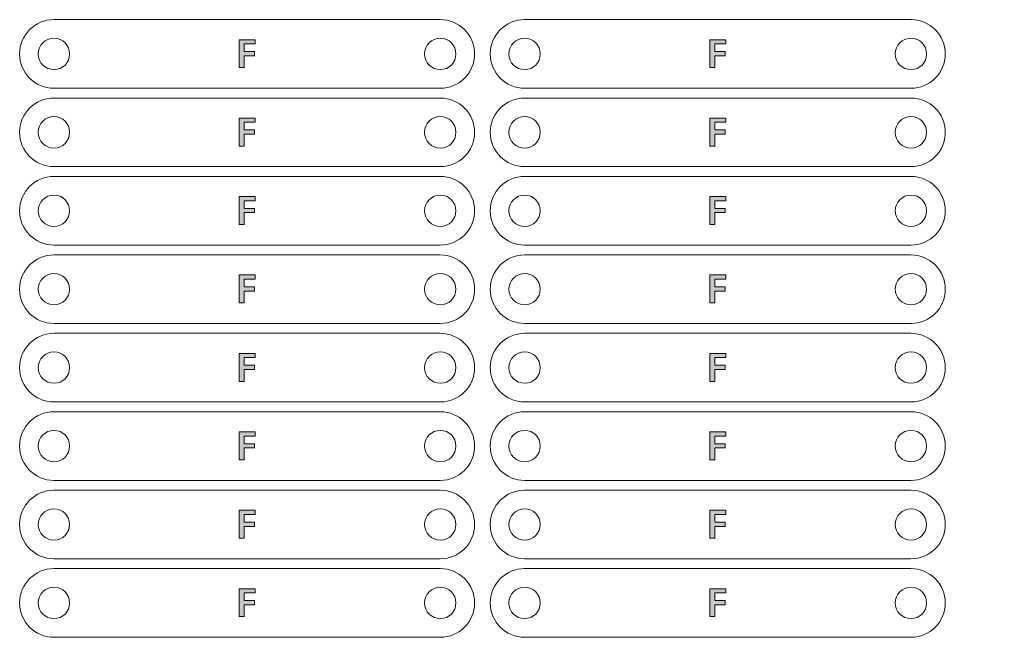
# Model space of a CAD drawing. Header units: inches. Extents: x 4 to 407, y 4 to 300.
# Drawn here: x 3.6 to 103.6, y 236.2 to 300 of the extents above; entities that cross this region are included whole.
import ezdxf

# ---------------------------------------------------------------- set-up
doc = ezdxf.new("R2010")
doc.units = ezdxf.units.IN
doc.header["$MEASUREMENT"] = 0
doc.layers.add('Ebene 1', color=7, linetype='Continuous')

# ---------------------------------------------------------------- blocks, each defined once
blk = doc.blocks.new('block 3')
at = {"layer": 'Ebene 1'}
h = blk.add_hatch(color=250, dxfattribs=at)
h.dxf.hatch_style = 2
h.paths.add_polyline_path([(26, 281.96), (27.64, 281.96), (27.64, 281.53), (26.52, 281.53), (26.52, 280.75), (27.57, 280.75), (27.57, 280.32), (26.52, 280.32), (26.52, 279.11), (26, 279.11)])
at = {"layer": 'Ebene 1', "lineweight": 0}
blk.add_lwpolyline([(26, 281.96), (27.64, 281.96), (27.64, 281.53), (26.52, 281.53), (26.52, 280.75), (27.57, 280.75), (27.57, 280.32), (26.52, 280.32), (26.52, 279.11), (26, 279.11), (26, 281.96)], dxfattribs=at)
blk = doc.blocks.new('block 2')
at = {"layer": 'Ebene 1', "lineweight": 0}
for points, knots in [([(50.02, 280.51), (50.02, 278.57), (48.46, 277.01), (46.52, 277.01), (46.52, 277.01), (7.12, 277.01), (7.12, 277.01), (5.19, 277.01), (3.62, 278.57), (3.62, 280.51), (3.62, 280.51), (3.62, 280.51), (3.62, 280.51), (3.62, 282.44), (5.19, 284.01), (7.12, 284.01), (7.12, 284.01), (46.52, 284.01), (46.52, 284.01), (48.46, 284.01), (50.02, 282.44), (50.02, 280.51), (50.02, 280.51), (50.02, 280.51), (50.02, 280.51)], [0, 0, 0, 0, 1, 1, 1, 2, 2, 2, 3, 3, 3, 4, 4, 4, 5, 5, 5, 6, 6, 6, 7, 7, 7, 8, 8, 8, 8]), ([(8.72, 280.51), (8.72, 279.62), (8.01, 278.91), (7.12, 278.91), (6.24, 278.91), (5.52, 279.62), (5.52, 280.51), (5.52, 281.39), (6.24, 282.11), (7.12, 282.11), (8.01, 282.11), (8.72, 281.39), (8.72, 280.51)], [0, 0, 0, 0, 1, 1, 1, 2, 2, 2, 3, 3, 3, 4, 4, 4, 4]), ([(48.12, 280.51), (48.12, 279.62), (47.41, 278.91), (46.52, 278.91), (45.64, 278.91), (44.92, 279.62), (44.92, 280.51), (44.92, 281.39), (45.64, 282.11), (46.52, 282.11), (47.41, 282.11), (48.12, 281.39), (48.12, 280.51)], [0, 0, 0, 0, 1, 1, 1, 2, 2, 2, 3, 3, 3, 4, 4, 4, 4])]:
    blk.add_open_spline(points, degree=3, knots=knots, dxfattribs=at)
at = {"layer": 'Ebene 1'}
blk.add_blockref('block 3', (0, 0), dxfattribs=at)
blk = doc.blocks.new('block 5')
at = {"layer": 'Ebene 1'}
h = blk.add_hatch(color=250, dxfattribs=at)
h.dxf.hatch_style = 2
h.paths.add_polyline_path([(26, 273.96), (27.64, 273.96), (27.64, 273.53), (26.52, 273.53), (26.52, 272.74), (27.57, 272.74), (27.57, 272.32), (26.52, 272.32), (26.52, 271.11), (26, 271.11)])
at = {"layer": 'Ebene 1', "lineweight": 0}
blk.add_lwpolyline([(26, 273.96), (27.64, 273.96), (27.64, 273.53), (26.52, 273.53), (26.52, 272.74), (27.57, 272.74), (27.57, 272.32), (26.52, 272.32), (26.52, 271.11), (26, 271.11), (26, 273.96)], dxfattribs=at)
blk = doc.blocks.new('block 4')
at = {"layer": 'Ebene 1', "lineweight": 0}
for points, knots in [([(50.02, 272.51), (50.02, 270.57), (48.46, 269.01), (46.52, 269.01), (46.52, 269.01), (7.12, 269.01), (7.12, 269.01), (5.19, 269.01), (3.62, 270.57), (3.62, 272.51), (3.62, 272.51), (3.62, 272.51), (3.62, 272.51), (3.62, 274.44), (5.19, 276.01), (7.12, 276.01), (7.12, 276.01), (46.52, 276.01), (46.52, 276.01), (48.46, 276.01), (50.02, 274.44), (50.02, 272.51), (50.02, 272.51), (50.02, 272.51), (50.02, 272.51)], [0, 0, 0, 0, 1, 1, 1, 2, 2, 2, 3, 3, 3, 4, 4, 4, 5, 5, 5, 6, 6, 6, 7, 7, 7, 8, 8, 8, 8]), ([(8.72, 272.51), (8.72, 271.62), (8.01, 270.91), (7.12, 270.91), (6.24, 270.91), (5.52, 271.62), (5.52, 272.51), (5.52, 273.39), (6.24, 274.11), (7.12, 274.11), (8.01, 274.11), (8.72, 273.39), (8.72, 272.51)], [0, 0, 0, 0, 1, 1, 1, 2, 2, 2, 3, 3, 3, 4, 4, 4, 4]), ([(48.12, 272.51), (48.12, 271.62), (47.41, 270.91), (46.52, 270.91), (45.64, 270.91), (44.92, 271.62), (44.92, 272.51), (44.92, 273.39), (45.64, 274.11), (46.52, 274.11), (47.41, 274.11), (48.12, 273.39), (48.12, 272.51)], [0, 0, 0, 0, 1, 1, 1, 2, 2, 2, 3, 3, 3, 4, 4, 4, 4])]:
    blk.add_open_spline(points, degree=3, knots=knots, dxfattribs=at)
at = {"layer": 'Ebene 1'}
blk.add_blockref('block 5', (0, 0), dxfattribs=at)
blk = doc.blocks.new('block 7')
at = {"layer": 'Ebene 1'}
h = blk.add_hatch(color=250, dxfattribs=at)
h.dxf.hatch_style = 2
h.paths.add_polyline_path([(26, 265.96), (27.64, 265.96), (27.64, 265.53), (26.52, 265.53), (26.52, 264.75), (27.57, 264.75), (27.57, 264.32), (26.52, 264.32), (26.52, 263.11), (26, 263.11)])
at = {"layer": 'Ebene 1', "lineweight": 0}
blk.add_lwpolyline([(26, 265.96), (27.64, 265.96), (27.64, 265.53), (26.52, 265.53), (26.52, 264.75), (27.57, 264.75), (27.57, 264.32), (26.52, 264.32), (26.52, 263.11), (26, 263.11), (26, 265.96)], dxfattribs=at)
blk = doc.blocks.new('block 6')
at = {"layer": 'Ebene 1', "lineweight": 0}
for points, knots in [([(50.02, 264.51), (50.02, 262.57), (48.46, 261.01), (46.52, 261.01), (46.52, 261.01), (7.12, 261.01), (7.12, 261.01), (5.19, 261.01), (3.62, 262.57), (3.62, 264.51), (3.62, 264.51), (3.62, 264.51), (3.62, 264.51), (3.62, 266.44), (5.19, 268.01), (7.12, 268.01), (7.12, 268.01), (46.52, 268.01), (46.52, 268.01), (48.46, 268.01), (50.02, 266.44), (50.02, 264.51), (50.02, 264.51), (50.02, 264.51), (50.02, 264.51)], [0, 0, 0, 0, 1, 1, 1, 2, 2, 2, 3, 3, 3, 4, 4, 4, 5, 5, 5, 6, 6, 6, 7, 7, 7, 8, 8, 8, 8]), ([(8.72, 264.51), (8.72, 263.62), (8.01, 262.91), (7.12, 262.91), (6.24, 262.91), (5.52, 263.62), (5.52, 264.51), (5.52, 265.39), (6.24, 266.11), (7.12, 266.11), (8.01, 266.11), (8.72, 265.39), (8.72, 264.51)], [0, 0, 0, 0, 1, 1, 1, 2, 2, 2, 3, 3, 3, 4, 4, 4, 4]), ([(48.12, 264.51), (48.12, 263.62), (47.41, 262.91), (46.52, 262.91), (45.64, 262.91), (44.92, 263.62), (44.92, 264.51), (44.92, 265.39), (45.64, 266.11), (46.52, 266.11), (47.41, 266.11), (48.12, 265.39), (48.12, 264.51)], [0, 0, 0, 0, 1, 1, 1, 2, 2, 2, 3, 3, 3, 4, 4, 4, 4])]:
    blk.add_open_spline(points, degree=3, knots=knots, dxfattribs=at)
at = {"layer": 'Ebene 1'}
blk.add_blockref('block 7', (0, 0), dxfattribs=at)
blk = doc.blocks.new('block 9')
at = {"layer": 'Ebene 1'}
h = blk.add_hatch(color=250, dxfattribs=at)
h.dxf.hatch_style = 2
h.paths.add_polyline_path([(26, 257.96), (27.64, 257.96), (27.64, 257.53), (26.52, 257.53), (26.52, 256.75), (27.57, 256.75), (27.57, 256.32), (26.52, 256.32), (26.52, 255.11), (26, 255.11)])
at = {"layer": 'Ebene 1', "lineweight": 0}
blk.add_lwpolyline([(26, 257.96), (27.64, 257.96), (27.64, 257.53), (26.52, 257.53), (26.52, 256.75), (27.57, 256.75), (27.57, 256.32), (26.52, 256.32), (26.52, 255.11), (26, 255.11), (26, 257.96)], dxfattribs=at)
blk = doc.blocks.new('block 8')
at = {"layer": 'Ebene 1', "lineweight": 0}
for points, knots in [([(50.02, 256.51), (50.02, 254.57), (48.46, 253.01), (46.52, 253.01), (46.52, 253.01), (7.12, 253.01), (7.12, 253.01), (5.19, 253.01), (3.62, 254.57), (3.62, 256.51), (3.62, 256.51), (3.62, 256.51), (3.62, 256.51), (3.62, 258.44), (5.19, 260.01), (7.12, 260.01), (7.12, 260.01), (46.52, 260.01), (46.52, 260.01), (48.46, 260.01), (50.02, 258.44), (50.02, 256.51), (50.02, 256.51), (50.02, 256.51), (50.02, 256.51)], [0, 0, 0, 0, 1, 1, 1, 2, 2, 2, 3, 3, 3, 4, 4, 4, 5, 5, 5, 6, 6, 6, 7, 7, 7, 8, 8, 8, 8]), ([(8.72, 256.51), (8.72, 255.62), (8.01, 254.91), (7.12, 254.91), (6.24, 254.91), (5.52, 255.62), (5.52, 256.51), (5.52, 257.39), (6.24, 258.11), (7.12, 258.11), (8.01, 258.11), (8.72, 257.39), (8.72, 256.51)], [0, 0, 0, 0, 1, 1, 1, 2, 2, 2, 3, 3, 3, 4, 4, 4, 4]), ([(48.12, 256.51), (48.12, 255.62), (47.41, 254.91), (46.52, 254.91), (45.64, 254.91), (44.92, 255.62), (44.92, 256.51), (44.92, 257.39), (45.64, 258.11), (46.52, 258.11), (47.41, 258.11), (48.12, 257.39), (48.12, 256.51)], [0, 0, 0, 0, 1, 1, 1, 2, 2, 2, 3, 3, 3, 4, 4, 4, 4])]:
    blk.add_open_spline(points, degree=3, knots=knots, dxfattribs=at)
at = {"layer": 'Ebene 1'}
blk.add_blockref('block 9', (0, 0), dxfattribs=at)
blk = doc.blocks.new('block 11')
at = {"layer": 'Ebene 1'}
h = blk.add_hatch(color=250, dxfattribs=at)
h.dxf.hatch_style = 2
h.paths.add_polyline_path([(26, 297.96), (27.64, 297.96), (27.64, 297.53), (26.52, 297.53), (26.52, 296.75), (27.57, 296.75), (27.57, 296.32), (26.52, 296.32), (26.52, 295.11), (26, 295.11)])
at = {"layer": 'Ebene 1', "lineweight": 0}
blk.add_lwpolyline([(26, 297.96), (27.64, 297.96), (27.64, 297.53), (26.52, 297.53), (26.52, 296.75), (27.57, 296.75), (27.57, 296.32), (26.52, 296.32), (26.52, 295.11), (26, 295.11), (26, 297.96)], dxfattribs=at)
blk = doc.blocks.new('block 10')
at = {"layer": 'Ebene 1', "lineweight": 0}
for points, knots in [([(50.02, 296.51), (50.02, 294.57), (48.46, 293.01), (46.52, 293.01), (46.52, 293.01), (7.12, 293.01), (7.12, 293.01), (5.19, 293.01), (3.62, 294.57), (3.62, 296.51), (3.62, 296.51), (3.62, 296.51), (3.62, 296.51), (3.62, 298.44), (5.19, 300.01), (7.12, 300.01), (7.12, 300.01), (46.52, 300.01), (46.52, 300.01), (48.46, 300.01), (50.02, 298.44), (50.02, 296.51), (50.02, 296.51), (50.02, 296.51), (50.02, 296.51)], [0, 0, 0, 0, 1, 1, 1, 2, 2, 2, 3, 3, 3, 4, 4, 4, 5, 5, 5, 6, 6, 6, 7, 7, 7, 8, 8, 8, 8]), ([(8.72, 296.51), (8.72, 295.62), (8.01, 294.91), (7.12, 294.91), (6.24, 294.91), (5.52, 295.62), (5.52, 296.51), (5.52, 297.39), (6.24, 298.11), (7.12, 298.11), (8.01, 298.11), (8.72, 297.39), (8.72, 296.51)], [0, 0, 0, 0, 1, 1, 1, 2, 2, 2, 3, 3, 3, 4, 4, 4, 4]), ([(48.12, 296.51), (48.12, 295.62), (47.41, 294.91), (46.52, 294.91), (45.64, 294.91), (44.92, 295.62), (44.92, 296.51), (44.92, 297.39), (45.64, 298.11), (46.52, 298.11), (47.41, 298.11), (48.12, 297.39), (48.12, 296.51)], [0, 0, 0, 0, 1, 1, 1, 2, 2, 2, 3, 3, 3, 4, 4, 4, 4])]:
    blk.add_open_spline(points, degree=3, knots=knots, dxfattribs=at)
at = {"layer": 'Ebene 1'}
blk.add_blockref('block 11', (0, 0), dxfattribs=at)
blk = doc.blocks.new('block 13')
at = {"layer": 'Ebene 1'}
h = blk.add_hatch(color=250, dxfattribs=at)
h.dxf.hatch_style = 2
h.paths.add_polyline_path([(26, 289.96), (27.64, 289.96), (27.64, 289.53), (26.52, 289.53), (26.52, 288.75), (27.57, 288.75), (27.57, 288.32), (26.52, 288.32), (26.52, 287.11), (26, 287.11)])
at = {"layer": 'Ebene 1', "lineweight": 0}
blk.add_lwpolyline([(26, 289.96), (27.64, 289.96), (27.64, 289.53), (26.52, 289.53), (26.52, 288.75), (27.57, 288.75), (27.57, 288.32), (26.52, 288.32), (26.52, 287.11), (26, 287.11), (26, 289.96)], dxfattribs=at)
blk = doc.blocks.new('block 12')
at = {"layer": 'Ebene 1', "lineweight": 0}
for points, knots in [([(50.02, 288.51), (50.02, 286.57), (48.46, 285.01), (46.52, 285.01), (46.52, 285.01), (7.12, 285.01), (7.12, 285.01), (5.19, 285.01), (3.62, 286.57), (3.62, 288.51), (3.62, 288.51), (3.62, 288.51), (3.62, 288.51), (3.62, 290.44), (5.19, 292.01), (7.12, 292.01), (7.12, 292.01), (46.52, 292.01), (46.52, 292.01), (48.46, 292.01), (50.02, 290.44), (50.02, 288.51), (50.02, 288.51), (50.02, 288.51), (50.02, 288.51)], [0, 0, 0, 0, 1, 1, 1, 2, 2, 2, 3, 3, 3, 4, 4, 4, 5, 5, 5, 6, 6, 6, 7, 7, 7, 8, 8, 8, 8]), ([(8.72, 288.51), (8.72, 287.62), (8.01, 286.91), (7.12, 286.91), (6.24, 286.91), (5.52, 287.62), (5.52, 288.51), (5.52, 289.39), (6.24, 290.11), (7.12, 290.11), (8.01, 290.11), (8.72, 289.39), (8.72, 288.51)], [0, 0, 0, 0, 1, 1, 1, 2, 2, 2, 3, 3, 3, 4, 4, 4, 4]), ([(48.12, 288.51), (48.12, 287.62), (47.41, 286.91), (46.52, 286.91), (45.64, 286.91), (44.92, 287.62), (44.92, 288.51), (44.92, 289.39), (45.64, 290.11), (46.52, 290.11), (47.41, 290.11), (48.12, 289.39), (48.12, 288.51)], [0, 0, 0, 0, 1, 1, 1, 2, 2, 2, 3, 3, 3, 4, 4, 4, 4])]:
    blk.add_open_spline(points, degree=3, knots=knots, dxfattribs=at)
at = {"layer": 'Ebene 1'}
blk.add_blockref('block 13', (0, 0), dxfattribs=at)
blk = doc.blocks.new('block 15')
at = {"layer": 'Ebene 1'}
h = blk.add_hatch(color=250, dxfattribs=at)
h.dxf.hatch_style = 2
h.paths.add_polyline_path([(26, 241.96), (27.64, 241.96), (27.64, 241.53), (26.52, 241.53), (26.52, 240.75), (27.57, 240.75), (27.57, 240.32), (26.52, 240.32), (26.52, 239.11), (26, 239.11)])
at = {"layer": 'Ebene 1', "lineweight": 0}
blk.add_lwpolyline([(26, 241.96), (27.64, 241.96), (27.64, 241.53), (26.52, 241.53), (26.52, 240.75), (27.57, 240.75), (27.57, 240.32), (26.52, 240.32), (26.52, 239.11), (26, 239.11), (26, 241.96)], dxfattribs=at)
blk = doc.blocks.new('block 14')
at = {"layer": 'Ebene 1', "lineweight": 0}
for points, knots in [([(50.02, 240.51), (50.02, 238.57), (48.46, 237.01), (46.52, 237.01), (46.52, 237.01), (7.12, 237.01), (7.12, 237.01), (5.19, 237.01), (3.62, 238.57), (3.62, 240.51), (3.62, 240.51), (3.62, 240.51), (3.62, 240.51), (3.62, 242.44), (5.19, 244.01), (7.12, 244.01), (7.12, 244.01), (46.52, 244.01), (46.52, 244.01), (48.46, 244.01), (50.02, 242.44), (50.02, 240.51), (50.02, 240.51), (50.02, 240.51), (50.02, 240.51)], [0, 0, 0, 0, 1, 1, 1, 2, 2, 2, 3, 3, 3, 4, 4, 4, 5, 5, 5, 6, 6, 6, 7, 7, 7, 8, 8, 8, 8]), ([(8.72, 240.51), (8.72, 239.62), (8.01, 238.91), (7.12, 238.91), (6.24, 238.91), (5.52, 239.62), (5.52, 240.51), (5.52, 241.39), (6.24, 242.11), (7.12, 242.11), (8.01, 242.11), (8.72, 241.39), (8.72, 240.51)], [0, 0, 0, 0, 1, 1, 1, 2, 2, 2, 3, 3, 3, 4, 4, 4, 4]), ([(48.12, 240.51), (48.12, 239.62), (47.41, 238.91), (46.52, 238.91), (45.64, 238.91), (44.92, 239.62), (44.92, 240.51), (44.92, 241.39), (45.64, 242.11), (46.52, 242.11), (47.41, 242.11), (48.12, 241.39), (48.12, 240.51)], [0, 0, 0, 0, 1, 1, 1, 2, 2, 2, 3, 3, 3, 4, 4, 4, 4])]:
    blk.add_open_spline(points, degree=3, knots=knots, dxfattribs=at)
at = {"layer": 'Ebene 1'}
blk.add_blockref('block 15', (0, 0), dxfattribs=at)
blk = doc.blocks.new('block 17')
at = {"layer": 'Ebene 1'}
h = blk.add_hatch(color=250, dxfattribs=at)
h.dxf.hatch_style = 2
h.paths.add_polyline_path([(26, 249.96), (27.64, 249.96), (27.64, 249.53), (26.52, 249.53), (26.52, 248.75), (27.57, 248.75), (27.57, 248.32), (26.52, 248.32), (26.52, 247.11), (26, 247.11)])
at = {"layer": 'Ebene 1', "lineweight": 0}
blk.add_lwpolyline([(26, 249.96), (27.64, 249.96), (27.64, 249.53), (26.52, 249.53), (26.52, 248.75), (27.57, 248.75), (27.57, 248.32), (26.52, 248.32), (26.52, 247.11), (26, 247.11), (26, 249.96)], dxfattribs=at)
blk = doc.blocks.new('block 16')
at = {"layer": 'Ebene 1', "lineweight": 0}
for points, knots in [([(50.02, 248.51), (50.02, 246.57), (48.46, 245.01), (46.52, 245.01), (46.52, 245.01), (7.12, 245.01), (7.12, 245.01), (5.19, 245.01), (3.62, 246.57), (3.62, 248.51), (3.62, 248.51), (3.62, 248.51), (3.62, 248.51), (3.62, 250.44), (5.19, 252.01), (7.12, 252.01), (7.12, 252.01), (46.52, 252.01), (46.52, 252.01), (48.46, 252.01), (50.02, 250.44), (50.02, 248.51), (50.02, 248.51), (50.02, 248.51), (50.02, 248.51)], [0, 0, 0, 0, 1, 1, 1, 2, 2, 2, 3, 3, 3, 4, 4, 4, 5, 5, 5, 6, 6, 6, 7, 7, 7, 8, 8, 8, 8]), ([(8.72, 248.51), (8.72, 247.62), (8.01, 246.91), (7.12, 246.91), (6.24, 246.91), (5.52, 247.62), (5.52, 248.51), (5.52, 249.39), (6.24, 250.11), (7.12, 250.11), (8.01, 250.11), (8.72, 249.39), (8.72, 248.51)], [0, 0, 0, 0, 1, 1, 1, 2, 2, 2, 3, 3, 3, 4, 4, 4, 4]), ([(48.12, 248.51), (48.12, 247.62), (47.41, 246.91), (46.52, 246.91), (45.64, 246.91), (44.92, 247.62), (44.92, 248.51), (44.92, 249.39), (45.64, 250.11), (46.52, 250.11), (47.41, 250.11), (48.12, 249.39), (48.12, 248.51)], [0, 0, 0, 0, 1, 1, 1, 2, 2, 2, 3, 3, 3, 4, 4, 4, 4])]:
    blk.add_open_spline(points, degree=3, knots=knots, dxfattribs=at)
at = {"layer": 'Ebene 1'}
blk.add_blockref('block 17', (0, 0), dxfattribs=at)
blk = doc.blocks.new('block 19')
at = {"layer": 'Ebene 1'}
h = blk.add_hatch(color=250, dxfattribs=at)
h.dxf.hatch_style = 2
h.paths.add_polyline_path([(74, 281.96), (75.64, 281.96), (75.64, 281.53), (74.52, 281.53), (74.52, 280.75), (75.57, 280.75), (75.57, 280.32), (74.52, 280.32), (74.52, 279.11), (74, 279.11)])
at = {"layer": 'Ebene 1', "lineweight": 0}
blk.add_lwpolyline([(74, 281.96), (75.64, 281.96), (75.64, 281.53), (74.52, 281.53), (74.52, 280.75), (75.57, 280.75), (75.57, 280.32), (74.52, 280.32), (74.52, 279.11), (74, 279.11), (74, 281.96)], dxfattribs=at)
blk = doc.blocks.new('block 18')
at = {"layer": 'Ebene 1', "lineweight": 0}
for points, knots in [([(98.02, 280.51), (98.02, 278.57), (96.46, 277.01), (94.52, 277.01), (94.52, 277.01), (55.12, 277.01), (55.12, 277.01), (53.19, 277.01), (51.62, 278.57), (51.62, 280.51), (51.62, 280.51), (51.62, 280.51), (51.62, 280.51), (51.62, 282.44), (53.19, 284.01), (55.12, 284.01), (55.12, 284.01), (94.52, 284.01), (94.52, 284.01), (96.46, 284.01), (98.02, 282.44), (98.02, 280.51), (98.02, 280.51), (98.02, 280.51), (98.02, 280.51)], [0, 0, 0, 0, 1, 1, 1, 2, 2, 2, 3, 3, 3, 4, 4, 4, 5, 5, 5, 6, 6, 6, 7, 7, 7, 8, 8, 8, 8]), ([(56.72, 280.51), (56.72, 279.62), (56.01, 278.91), (55.12, 278.91), (54.24, 278.91), (53.52, 279.62), (53.52, 280.51), (53.52, 281.39), (54.24, 282.11), (55.12, 282.11), (56.01, 282.11), (56.72, 281.39), (56.72, 280.51)], [0, 0, 0, 0, 1, 1, 1, 2, 2, 2, 3, 3, 3, 4, 4, 4, 4]), ([(96.12, 280.51), (96.12, 279.62), (95.41, 278.91), (94.52, 278.91), (93.64, 278.91), (92.92, 279.62), (92.92, 280.51), (92.92, 281.39), (93.64, 282.11), (94.52, 282.11), (95.41, 282.11), (96.12, 281.39), (96.12, 280.51)], [0, 0, 0, 0, 1, 1, 1, 2, 2, 2, 3, 3, 3, 4, 4, 4, 4])]:
    blk.add_open_spline(points, degree=3, knots=knots, dxfattribs=at)
at = {"layer": 'Ebene 1'}
blk.add_blockref('block 19', (0, 0), dxfattribs=at)
blk = doc.blocks.new('block 21')
at = {"layer": 'Ebene 1'}
h = blk.add_hatch(color=250, dxfattribs=at)
h.dxf.hatch_style = 2
h.paths.add_polyline_path([(74, 273.96), (75.64, 273.96), (75.64, 273.53), (74.52, 273.53), (74.52, 272.74), (75.57, 272.74), (75.57, 272.32), (74.52, 272.32), (74.52, 271.11), (74, 271.11)])
at = {"layer": 'Ebene 1', "lineweight": 0}
blk.add_lwpolyline([(74, 273.96), (75.64, 273.96), (75.64, 273.53), (74.52, 273.53), (74.52, 272.74), (75.57, 272.74), (75.57, 272.32), (74.52, 272.32), (74.52, 271.11), (74, 271.11), (74, 273.96)], dxfattribs=at)
blk = doc.blocks.new('block 20')
at = {"layer": 'Ebene 1', "lineweight": 0}
for points, knots in [([(98.02, 272.51), (98.02, 270.57), (96.46, 269.01), (94.52, 269.01), (94.52, 269.01), (55.12, 269.01), (55.12, 269.01), (53.19, 269.01), (51.62, 270.57), (51.62, 272.51), (51.62, 272.51), (51.62, 272.51), (51.62, 272.51), (51.62, 274.44), (53.19, 276.01), (55.12, 276.01), (55.12, 276.01), (94.52, 276.01), (94.52, 276.01), (96.46, 276.01), (98.02, 274.44), (98.02, 272.51), (98.02, 272.51), (98.02, 272.51), (98.02, 272.51)], [0, 0, 0, 0, 1, 1, 1, 2, 2, 2, 3, 3, 3, 4, 4, 4, 5, 5, 5, 6, 6, 6, 7, 7, 7, 8, 8, 8, 8]), ([(56.72, 272.51), (56.72, 271.62), (56.01, 270.91), (55.12, 270.91), (54.24, 270.91), (53.52, 271.62), (53.52, 272.51), (53.52, 273.39), (54.24, 274.11), (55.12, 274.11), (56.01, 274.11), (56.72, 273.39), (56.72, 272.51)], [0, 0, 0, 0, 1, 1, 1, 2, 2, 2, 3, 3, 3, 4, 4, 4, 4]), ([(96.12, 272.51), (96.12, 271.62), (95.41, 270.91), (94.52, 270.91), (93.64, 270.91), (92.92, 271.62), (92.92, 272.51), (92.92, 273.39), (93.64, 274.11), (94.52, 274.11), (95.41, 274.11), (96.12, 273.39), (96.12, 272.51)], [0, 0, 0, 0, 1, 1, 1, 2, 2, 2, 3, 3, 3, 4, 4, 4, 4])]:
    blk.add_open_spline(points, degree=3, knots=knots, dxfattribs=at)
at = {"layer": 'Ebene 1'}
blk.add_blockref('block 21', (0, 0), dxfattribs=at)
blk = doc.blocks.new('block 23')
at = {"layer": 'Ebene 1'}
h = blk.add_hatch(color=250, dxfattribs=at)
h.dxf.hatch_style = 2
h.paths.add_polyline_path([(74, 265.96), (75.64, 265.96), (75.64, 265.53), (74.52, 265.53), (74.52, 264.75), (75.57, 264.75), (75.57, 264.32), (74.52, 264.32), (74.52, 263.11), (74, 263.11)])
at = {"layer": 'Ebene 1', "lineweight": 0}
blk.add_lwpolyline([(74, 265.96), (75.64, 265.96), (75.64, 265.53), (74.52, 265.53), (74.52, 264.75), (75.57, 264.75), (75.57, 264.32), (74.52, 264.32), (74.52, 263.11), (74, 263.11), (74, 265.96)], dxfattribs=at)
blk = doc.blocks.new('block 22')
at = {"layer": 'Ebene 1', "lineweight": 0}
for points, knots in [([(98.02, 264.51), (98.02, 262.57), (96.46, 261.01), (94.52, 261.01), (94.52, 261.01), (55.12, 261.01), (55.12, 261.01), (53.19, 261.01), (51.62, 262.57), (51.62, 264.51), (51.62, 264.51), (51.62, 264.51), (51.62, 264.51), (51.62, 266.44), (53.19, 268.01), (55.12, 268.01), (55.12, 268.01), (94.52, 268.01), (94.52, 268.01), (96.46, 268.01), (98.02, 266.44), (98.02, 264.51), (98.02, 264.51), (98.02, 264.51), (98.02, 264.51)], [0, 0, 0, 0, 1, 1, 1, 2, 2, 2, 3, 3, 3, 4, 4, 4, 5, 5, 5, 6, 6, 6, 7, 7, 7, 8, 8, 8, 8]), ([(56.72, 264.51), (56.72, 263.62), (56.01, 262.91), (55.12, 262.91), (54.24, 262.91), (53.52, 263.62), (53.52, 264.51), (53.52, 265.39), (54.24, 266.11), (55.12, 266.11), (56.01, 266.11), (56.72, 265.39), (56.72, 264.51)], [0, 0, 0, 0, 1, 1, 1, 2, 2, 2, 3, 3, 3, 4, 4, 4, 4]), ([(96.12, 264.51), (96.12, 263.62), (95.41, 262.91), (94.52, 262.91), (93.64, 262.91), (92.92, 263.62), (92.92, 264.51), (92.92, 265.39), (93.64, 266.11), (94.52, 266.11), (95.41, 266.11), (96.12, 265.39), (96.12, 264.51)], [0, 0, 0, 0, 1, 1, 1, 2, 2, 2, 3, 3, 3, 4, 4, 4, 4])]:
    blk.add_open_spline(points, degree=3, knots=knots, dxfattribs=at)
at = {"layer": 'Ebene 1'}
blk.add_blockref('block 23', (0, 0), dxfattribs=at)
blk = doc.blocks.new('block 25')
at = {"layer": 'Ebene 1'}
h = blk.add_hatch(color=250, dxfattribs=at)
h.dxf.hatch_style = 2
h.paths.add_polyline_path([(74, 257.96), (75.64, 257.96), (75.64, 257.53), (74.52, 257.53), (74.52, 256.75), (75.57, 256.75), (75.57, 256.32), (74.52, 256.32), (74.52, 255.11), (74, 255.11)])
at = {"layer": 'Ebene 1', "lineweight": 0}
blk.add_lwpolyline([(74, 257.96), (75.64, 257.96), (75.64, 257.53), (74.52, 257.53), (74.52, 256.75), (75.57, 256.75), (75.57, 256.32), (74.52, 256.32), (74.52, 255.11), (74, 255.11), (74, 257.96)], dxfattribs=at)
blk = doc.blocks.new('block 24')
at = {"layer": 'Ebene 1', "lineweight": 0}
for points, knots in [([(98.02, 256.51), (98.02, 254.57), (96.46, 253.01), (94.52, 253.01), (94.52, 253.01), (55.12, 253.01), (55.12, 253.01), (53.19, 253.01), (51.62, 254.57), (51.62, 256.51), (51.62, 256.51), (51.62, 256.51), (51.62, 256.51), (51.62, 258.44), (53.19, 260.01), (55.12, 260.01), (55.12, 260.01), (94.52, 260.01), (94.52, 260.01), (96.46, 260.01), (98.02, 258.44), (98.02, 256.51), (98.02, 256.51), (98.02, 256.51), (98.02, 256.51)], [0, 0, 0, 0, 1, 1, 1, 2, 2, 2, 3, 3, 3, 4, 4, 4, 5, 5, 5, 6, 6, 6, 7, 7, 7, 8, 8, 8, 8]), ([(56.72, 256.51), (56.72, 255.62), (56.01, 254.91), (55.12, 254.91), (54.24, 254.91), (53.52, 255.62), (53.52, 256.51), (53.52, 257.39), (54.24, 258.11), (55.12, 258.11), (56.01, 258.11), (56.72, 257.39), (56.72, 256.51)], [0, 0, 0, 0, 1, 1, 1, 2, 2, 2, 3, 3, 3, 4, 4, 4, 4]), ([(96.12, 256.51), (96.12, 255.62), (95.41, 254.91), (94.52, 254.91), (93.64, 254.91), (92.92, 255.62), (92.92, 256.51), (92.92, 257.39), (93.64, 258.11), (94.52, 258.11), (95.41, 258.11), (96.12, 257.39), (96.12, 256.51)], [0, 0, 0, 0, 1, 1, 1, 2, 2, 2, 3, 3, 3, 4, 4, 4, 4])]:
    blk.add_open_spline(points, degree=3, knots=knots, dxfattribs=at)
at = {"layer": 'Ebene 1'}
blk.add_blockref('block 25', (0, 0), dxfattribs=at)
blk = doc.blocks.new('block 27')
at = {"layer": 'Ebene 1'}
h = blk.add_hatch(color=250, dxfattribs=at)
h.dxf.hatch_style = 2
h.paths.add_polyline_path([(74, 297.96), (75.64, 297.96), (75.64, 297.53), (74.52, 297.53), (74.52, 296.75), (75.57, 296.75), (75.57, 296.32), (74.52, 296.32), (74.52, 295.11), (74, 295.11)])
at = {"layer": 'Ebene 1', "lineweight": 0}
blk.add_lwpolyline([(74, 297.96), (75.64, 297.96), (75.64, 297.53), (74.52, 297.53), (74.52, 296.75), (75.57, 296.75), (75.57, 296.32), (74.52, 296.32), (74.52, 295.11), (74, 295.11), (74, 297.96)], dxfattribs=at)
blk = doc.blocks.new('block 26')
at = {"layer": 'Ebene 1', "lineweight": 0}
for points, knots in [([(98.02, 296.51), (98.02, 294.57), (96.46, 293.01), (94.52, 293.01), (94.52, 293.01), (55.12, 293.01), (55.12, 293.01), (53.19, 293.01), (51.62, 294.57), (51.62, 296.51), (51.62, 296.51), (51.62, 296.51), (51.62, 296.51), (51.62, 298.44), (53.19, 300.01), (55.12, 300.01), (55.12, 300.01), (94.52, 300.01), (94.52, 300.01), (96.46, 300.01), (98.02, 298.44), (98.02, 296.51), (98.02, 296.51), (98.02, 296.51), (98.02, 296.51)], [0, 0, 0, 0, 1, 1, 1, 2, 2, 2, 3, 3, 3, 4, 4, 4, 5, 5, 5, 6, 6, 6, 7, 7, 7, 8, 8, 8, 8]), ([(56.72, 296.51), (56.72, 295.62), (56.01, 294.91), (55.12, 294.91), (54.24, 294.91), (53.52, 295.62), (53.52, 296.51), (53.52, 297.39), (54.24, 298.11), (55.12, 298.11), (56.01, 298.11), (56.72, 297.39), (56.72, 296.51)], [0, 0, 0, 0, 1, 1, 1, 2, 2, 2, 3, 3, 3, 4, 4, 4, 4]), ([(96.12, 296.51), (96.12, 295.62), (95.41, 294.91), (94.52, 294.91), (93.64, 294.91), (92.92, 295.62), (92.92, 296.51), (92.92, 297.39), (93.64, 298.11), (94.52, 298.11), (95.41, 298.11), (96.12, 297.39), (96.12, 296.51)], [0, 0, 0, 0, 1, 1, 1, 2, 2, 2, 3, 3, 3, 4, 4, 4, 4])]:
    blk.add_open_spline(points, degree=3, knots=knots, dxfattribs=at)
at = {"layer": 'Ebene 1'}
blk.add_blockref('block 27', (0, 0), dxfattribs=at)
blk = doc.blocks.new('block 29')
at = {"layer": 'Ebene 1'}
h = blk.add_hatch(color=250, dxfattribs=at)
h.dxf.hatch_style = 2
h.paths.add_polyline_path([(74, 289.96), (75.64, 289.96), (75.64, 289.53), (74.52, 289.53), (74.52, 288.75), (75.57, 288.75), (75.57, 288.32), (74.52, 288.32), (74.52, 287.11), (74, 287.11)])
at = {"layer": 'Ebene 1', "lineweight": 0}
blk.add_lwpolyline([(74, 289.96), (75.64, 289.96), (75.64, 289.53), (74.52, 289.53), (74.52, 288.75), (75.57, 288.75), (75.57, 288.32), (74.52, 288.32), (74.52, 287.11), (74, 287.11), (74, 289.96)], dxfattribs=at)
blk = doc.blocks.new('block 28')
at = {"layer": 'Ebene 1', "lineweight": 0}
for points, knots in [([(98.02, 288.51), (98.02, 286.57), (96.46, 285.01), (94.52, 285.01), (94.52, 285.01), (55.12, 285.01), (55.12, 285.01), (53.19, 285.01), (51.62, 286.57), (51.62, 288.51), (51.62, 288.51), (51.62, 288.51), (51.62, 288.51), (51.62, 290.44), (53.19, 292.01), (55.12, 292.01), (55.12, 292.01), (94.52, 292.01), (94.52, 292.01), (96.46, 292.01), (98.02, 290.44), (98.02, 288.51), (98.02, 288.51), (98.02, 288.51), (98.02, 288.51)], [0, 0, 0, 0, 1, 1, 1, 2, 2, 2, 3, 3, 3, 4, 4, 4, 5, 5, 5, 6, 6, 6, 7, 7, 7, 8, 8, 8, 8]), ([(56.72, 288.51), (56.72, 287.62), (56.01, 286.91), (55.12, 286.91), (54.24, 286.91), (53.52, 287.62), (53.52, 288.51), (53.52, 289.39), (54.24, 290.11), (55.12, 290.11), (56.01, 290.11), (56.72, 289.39), (56.72, 288.51)], [0, 0, 0, 0, 1, 1, 1, 2, 2, 2, 3, 3, 3, 4, 4, 4, 4]), ([(96.12, 288.51), (96.12, 287.62), (95.41, 286.91), (94.52, 286.91), (93.64, 286.91), (92.92, 287.62), (92.92, 288.51), (92.92, 289.39), (93.64, 290.11), (94.52, 290.11), (95.41, 290.11), (96.12, 289.39), (96.12, 288.51)], [0, 0, 0, 0, 1, 1, 1, 2, 2, 2, 3, 3, 3, 4, 4, 4, 4])]:
    blk.add_open_spline(points, degree=3, knots=knots, dxfattribs=at)
at = {"layer": 'Ebene 1'}
blk.add_blockref('block 29', (0, 0), dxfattribs=at)
blk = doc.blocks.new('block 31')
at = {"layer": 'Ebene 1'}
h = blk.add_hatch(color=250, dxfattribs=at)
h.dxf.hatch_style = 2
h.paths.add_polyline_path([(74, 241.96), (75.64, 241.96), (75.64, 241.53), (74.52, 241.53), (74.52, 240.75), (75.57, 240.75), (75.57, 240.32), (74.52, 240.32), (74.52, 239.11), (74, 239.11)])
at = {"layer": 'Ebene 1', "lineweight": 0}
blk.add_lwpolyline([(74, 241.96), (75.64, 241.96), (75.64, 241.53), (74.52, 241.53), (74.52, 240.75), (75.57, 240.75), (75.57, 240.32), (74.52, 240.32), (74.52, 239.11), (74, 239.11), (74, 241.96)], dxfattribs=at)
blk = doc.blocks.new('block 30')
at = {"layer": 'Ebene 1', "lineweight": 0}
for points, knots in [([(98.02, 240.51), (98.02, 238.57), (96.46, 237.01), (94.52, 237.01), (94.52, 237.01), (55.12, 237.01), (55.12, 237.01), (53.19, 237.01), (51.62, 238.57), (51.62, 240.51), (51.62, 240.51), (51.62, 240.51), (51.62, 240.51), (51.62, 242.44), (53.19, 244.01), (55.12, 244.01), (55.12, 244.01), (94.52, 244.01), (94.52, 244.01), (96.46, 244.01), (98.02, 242.44), (98.02, 240.51), (98.02, 240.51), (98.02, 240.51), (98.02, 240.51)], [0, 0, 0, 0, 1, 1, 1, 2, 2, 2, 3, 3, 3, 4, 4, 4, 5, 5, 5, 6, 6, 6, 7, 7, 7, 8, 8, 8, 8]), ([(56.72, 240.51), (56.72, 239.62), (56.01, 238.91), (55.12, 238.91), (54.24, 238.91), (53.52, 239.62), (53.52, 240.51), (53.52, 241.39), (54.24, 242.11), (55.12, 242.11), (56.01, 242.11), (56.72, 241.39), (56.72, 240.51)], [0, 0, 0, 0, 1, 1, 1, 2, 2, 2, 3, 3, 3, 4, 4, 4, 4]), ([(96.12, 240.51), (96.12, 239.62), (95.41, 238.91), (94.52, 238.91), (93.64, 238.91), (92.92, 239.62), (92.92, 240.51), (92.92, 241.39), (93.64, 242.11), (94.52, 242.11), (95.41, 242.11), (96.12, 241.39), (96.12, 240.51)], [0, 0, 0, 0, 1, 1, 1, 2, 2, 2, 3, 3, 3, 4, 4, 4, 4])]:
    blk.add_open_spline(points, degree=3, knots=knots, dxfattribs=at)
at = {"layer": 'Ebene 1'}
blk.add_blockref('block 31', (0, 0), dxfattribs=at)
blk = doc.blocks.new('block 33')
at = {"layer": 'Ebene 1'}
h = blk.add_hatch(color=250, dxfattribs=at)
h.dxf.hatch_style = 2
h.paths.add_polyline_path([(74, 249.96), (75.64, 249.96), (75.64, 249.53), (74.52, 249.53), (74.52, 248.75), (75.57, 248.75), (75.57, 248.32), (74.52, 248.32), (74.52, 247.11), (74, 247.11)])
at = {"layer": 'Ebene 1', "lineweight": 0}
blk.add_lwpolyline([(74, 249.96), (75.64, 249.96), (75.64, 249.53), (74.52, 249.53), (74.52, 248.75), (75.57, 248.75), (75.57, 248.32), (74.52, 248.32), (74.52, 247.11), (74, 247.11), (74, 249.96)], dxfattribs=at)
blk = doc.blocks.new('block 32')
at = {"layer": 'Ebene 1', "lineweight": 0}
for points, knots in [([(98.02, 248.51), (98.02, 246.57), (96.46, 245.01), (94.52, 245.01), (94.52, 245.01), (55.12, 245.01), (55.12, 245.01), (53.19, 245.01), (51.62, 246.57), (51.62, 248.51), (51.62, 248.51), (51.62, 248.51), (51.62, 248.51), (51.62, 250.44), (53.19, 252.01), (55.12, 252.01), (55.12, 252.01), (94.52, 252.01), (94.52, 252.01), (96.46, 252.01), (98.02, 250.44), (98.02, 248.51), (98.02, 248.51), (98.02, 248.51), (98.02, 248.51)], [0, 0, 0, 0, 1, 1, 1, 2, 2, 2, 3, 3, 3, 4, 4, 4, 5, 5, 5, 6, 6, 6, 7, 7, 7, 8, 8, 8, 8]), ([(56.72, 248.51), (56.72, 247.62), (56.01, 246.91), (55.12, 246.91), (54.24, 246.91), (53.52, 247.62), (53.52, 248.51), (53.52, 249.39), (54.24, 250.11), (55.12, 250.11), (56.01, 250.11), (56.72, 249.39), (56.72, 248.51)], [0, 0, 0, 0, 1, 1, 1, 2, 2, 2, 3, 3, 3, 4, 4, 4, 4]), ([(96.12, 248.51), (96.12, 247.62), (95.41, 246.91), (94.52, 246.91), (93.64, 246.91), (92.92, 247.62), (92.92, 248.51), (92.92, 249.39), (93.64, 250.11), (94.52, 250.11), (95.41, 250.11), (96.12, 249.39), (96.12, 248.51)], [0, 0, 0, 0, 1, 1, 1, 2, 2, 2, 3, 3, 3, 4, 4, 4, 4])]:
    blk.add_open_spline(points, degree=3, knots=knots, dxfattribs=at)
at = {"layer": 'Ebene 1'}
blk.add_blockref('block 33', (0, 0), dxfattribs=at)
blk = doc.blocks.new('block 48')
at = {"layer": 'Ebene 1', "lineweight": 0}
blk.add_open_spline([(104.77, 296.51), (104.77, 296.51), (104.77, 295.51), (104.77, 295.51), (104.77, 295.51), (107.77, 295.51), (107.77, 295.51), (107.77, 295.51), (107.77, 292.51), (107.77, 292.51), (107.77, 292.51), (104.77, 292.51), (104.77, 292.51), (104.77, 292.51), (104.77, 260.51), (104.77, 260.51), (104.77, 260.51), (107.77, 260.51), (107.77, 260.51), (107.77, 260.51), (107.77, 257.51), (107.77, 257.51), (107.77, 257.51), (104.77, 257.51), (104.77, 257.51), (104.77, 257.51), (104.77, 225.51), (104.77, 225.51), (104.77, 225.51), (107.77, 225.51), (107.77, 225.51), (107.77, 225.51), (107.77, 222.51), (107.77, 222.51), (107.77, 222.51), (104.77, 222.51), (104.77, 222.51), (104.77, 222.51), (104.77, 190.51), (104.77, 190.51), (104.77, 190.51), (107.77, 190.51), (107.77, 190.51), (107.77, 190.51), (107.77, 187.51), (107.77, 187.51), (107.77, 187.51), (104.77, 187.51), (104.77, 187.51), (104.77, 187.51), (95.27, 187.51), (95.27, 187.51), (95.27, 187.51), (95.27, 127.51), (95.27, 127.51), (95.27, 127.51), (104.77, 127.51), (104.77, 127.51), (104.77, 127.51), (107.77, 127.51), (107.77, 127.51), (107.77, 127.51), (107.77, 124.51), (107.77, 124.51), (107.77, 124.51), (104.77, 124.51), (104.77, 124.51), (104.77, 124.51), (104.77, 92.51), (104.77, 92.51), (104.77, 92.51), (107.77, 92.51), (107.77, 92.51), (107.77, 92.51), (107.77, 89.51), (107.77, 89.51), (107.77, 89.51), (104.77, 89.51), (104.77, 89.51), (104.77, 89.51), (104.77, 57.51), (104.77, 57.51), (104.77, 57.51), (107.77, 57.51), (107.77, 57.51), (107.77, 57.51), (107.77, 54.51), (107.77, 54.51), (107.77, 54.51), (104.77, 54.51), (104.77, 54.51), (104.77, 54.51), (104.77, 22.51), (104.77, 22.51), (104.77, 22.51), (107.77, 22.51), (107.77, 22.51), (107.77, 22.51), (107.77, 19.51), (107.77, 19.51), (107.77, 19.51), (104.77, 19.51), (104.77, 19.51), (104.77, 19.51), (104.77, 18.51), (104.77, 18.51), (104.77, 17.4), (105.67, 16.51), (106.77, 16.51), (106.77, 16.51), (143.77, 16.51), (143.77, 16.51), (144.88, 16.51), (145.77, 17.4), (145.77, 18.51), (145.77, 18.51), (145.77, 19.51), (145.77, 19.51), (145.77, 19.51), (142.77, 19.51), (142.77, 19.51), (142.77, 19.51), (142.77, 22.51), (142.77, 22.51), (142.77, 22.51), (145.77, 22.51), (145.77, 22.51), (145.77, 22.51), (145.77, 54.51), (145.77, 54.51), (145.77, 54.51), (142.77, 54.51), (142.77, 54.51), (142.77, 54.51), (142.77, 57.51), (142.77, 57.51), (142.77, 57.51), (145.77, 57.51), (145.77, 57.51), (145.77, 57.51), (145.77, 89.51), (145.77, 89.51), (145.77, 89.51), (142.77, 89.51), (142.77, 89.51), (142.77, 89.51), (142.77, 92.51), (142.77, 92.51), (142.77, 92.51), (145.77, 92.51), (145.77, 92.51), (145.77, 92.51), (145.77, 124.51), (145.77, 124.51), (145.77, 124.51), (142.77, 124.51), (142.77, 124.51), (142.77, 124.51), (142.77, 127.51), (142.77, 127.51), (142.77, 127.51), (145.77, 127.51), (145.77, 127.51), (145.77, 127.51), (155.27, 127.51), (155.27, 127.51), (155.27, 127.51), (155.27, 187.51), (155.27, 187.51), (155.27, 187.51), (145.77, 187.51), (145.77, 187.51), (145.77, 187.51), (142.77, 187.51), (142.77, 187.51), (142.77, 187.51), (142.77, 190.51), (142.77, 190.51), (142.77, 190.51), (145.77, 190.51), (145.77, 190.51), (145.77, 190.51), (145.77, 222.51), (145.77, 222.51), (145.77, 222.51), (142.77, 222.51), (142.77, 222.51), (142.77, 222.51), (142.77, 225.51), (142.77, 225.51), (142.77, 225.51), (145.77, 225.51), (145.77, 225.51), (145.77, 225.51), (145.77, 257.51), (145.77, 257.51), (145.77, 257.51), (142.77, 257.51), (142.77, 257.51), (142.77, 257.51), (142.77, 260.51), (142.77, 260.51), (142.77, 260.51), (145.77, 260.51), (145.77, 260.51), (145.77, 260.51), (145.77, 292.51), (145.77, 292.51), (145.77, 292.51), (142.77, 292.51), (142.77, 292.51), (142.77, 292.51), (142.77, 295.51), (142.77, 295.51), (142.77, 295.51), (145.77, 295.51), (145.77, 295.51), (145.77, 295.51), (145.77, 296.51), (145.77, 296.51), (145.77, 297.61), (144.88, 298.51), (143.77, 298.51), (143.77, 298.51), (106.77, 298.51), (106.77, 298.51), (105.67, 298.51), (104.77, 297.61), (104.77, 296.51)], degree=3, knots=[0, 0, 0, 0, 1, 1, 1, 2, 2, 2, 3, 3, 3, 4, 4, 4, 5, 5, 5, 6, 6, 6, 7, 7, 7, 8, 8, 8, 9, 9, 9, 10, 10, 10, 11, 11, 11, 12, 12, 12, 13, 13, 13, 14, 14, 14, 15, 15, 15, 16, 16, 16, 17, 17, 17, 18, 18, 18, 19, 19, 19, 20, 20, 20, 21, 21, 21, 22, 22, 22, 23, 23, 23, 24, 24, 24, 25, 25, 25, 26, 26, 26, 27, 27, 27, 28, 28, 28, 29, 29, 29, 30, 30, 30, 31, 31, 31, 32, 32, 32, 33, 33, 33, 34, 34, 34, 35, 35, 35, 36, 36, 36, 37, 37, 37, 38, 38, 38, 39, 39, 39, 40, 40, 40, 41, 41, 41, 42, 42, 42, 43, 43, 43, 44, 44, 44, 45, 45, 45, 46, 46, 46, 47, 47, 47, 48, 48, 48, 49, 49, 49, 50, 50, 50, 51, 51, 51, 52, 52, 52, 53, 53, 53, 54, 54, 54, 55, 55, 55, 56, 56, 56, 57, 57, 57, 58, 58, 58, 59, 59, 59, 60, 60, 60, 61, 61, 61, 62, 62, 62, 63, 63, 63, 64, 64, 64, 65, 65, 65, 66, 66, 66, 67, 67, 67, 68, 68, 68, 69, 69, 69, 70, 70, 70, 71, 71, 71, 72, 72, 72, 73, 73, 73, 74, 74, 74, 75, 75, 75, 76, 76, 76, 76], dxfattribs=at)

msp = doc.modelspace()

# ---------------------------------------------------------------- block references
at = {"layer": 'Ebene 1'}
for name in ['block 10', 'block 26', 'block 48', 'block 12', 'block 28', 'block 2', 'block 18', 'block 4', 'block 20', 'block 6', 'block 22', 'block 8', 'block 24', 'block 16', 'block 32', 'block 14', 'block 30']:
    msp.add_blockref(name, (0, 0), dxfattribs=at)

doc.saveas('drawing.dxf')
